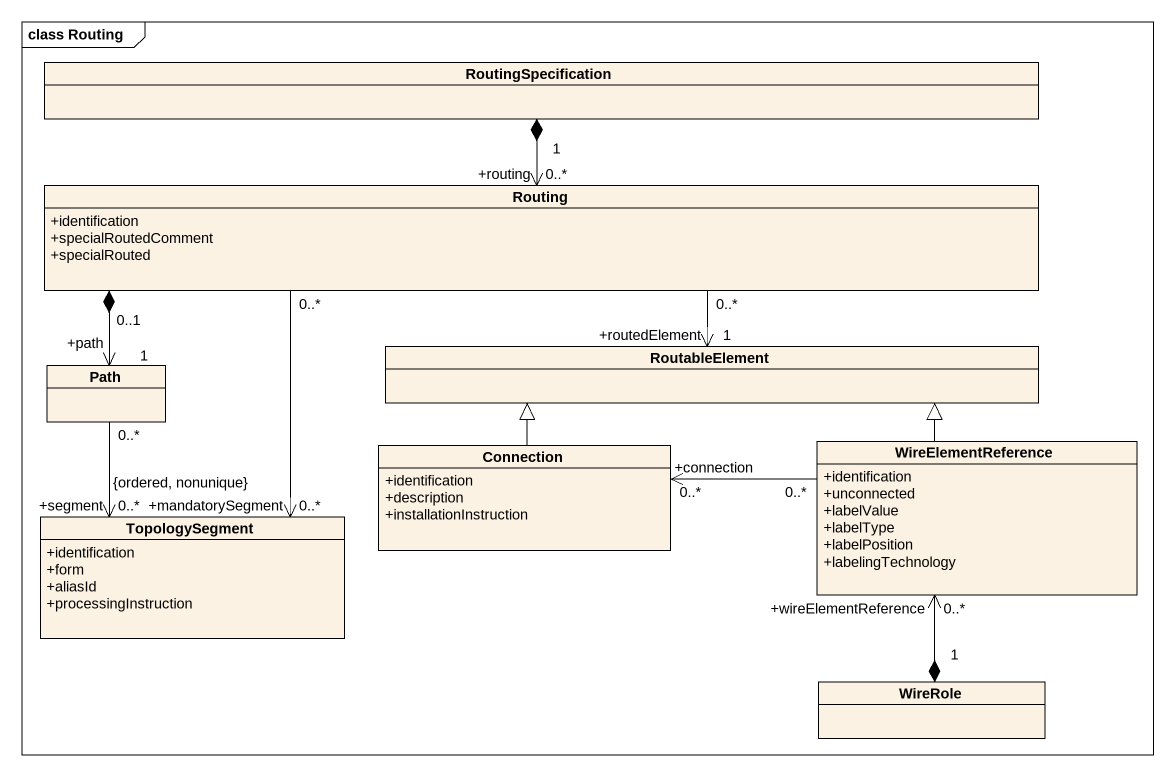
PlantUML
@startuml
mainframe class Routing
hide circle
hide empty members
skinparam classAttributeIconSize 0
class RoutingSpecification
class Routing {
  +identification
  +specialRoutedComment
  +specialRouted
}
class RoutableElement
class Path
class Connection {
  +identification
  +description
  +installationInstruction
}
class WireElementReference {
  +identification
  +unconnected
  +labelValue
  +labelType
  +labelPosition
  +labelingTechnology
}
class TopologySegment {
  +identification
  +form
  +aliasId
  +processingInstruction
}
class WireRole
RoutingSpecification "1" *--> "+routing\n0..*" Routing
Routing "0..*" --> "+routedElement\n1" RoutableElement
Routing "0..1" *-left-> "+path\n1" Path
Routing "0..*" --> "+mandatorySegment\n0..*" TopologySegment
Path "0..*" --> "+segment\n0..*\n{ordered, nonunique}" TopologySegment
Connection -up-|> RoutableElement
WireElementReference -left-|> RoutableElement
WireElementReference "0..*" -left-> "+connection\n0..*" Connection
WireRole "1" *-up-> "+wireElementReference\n0..*" WireElementReference
@enduml
